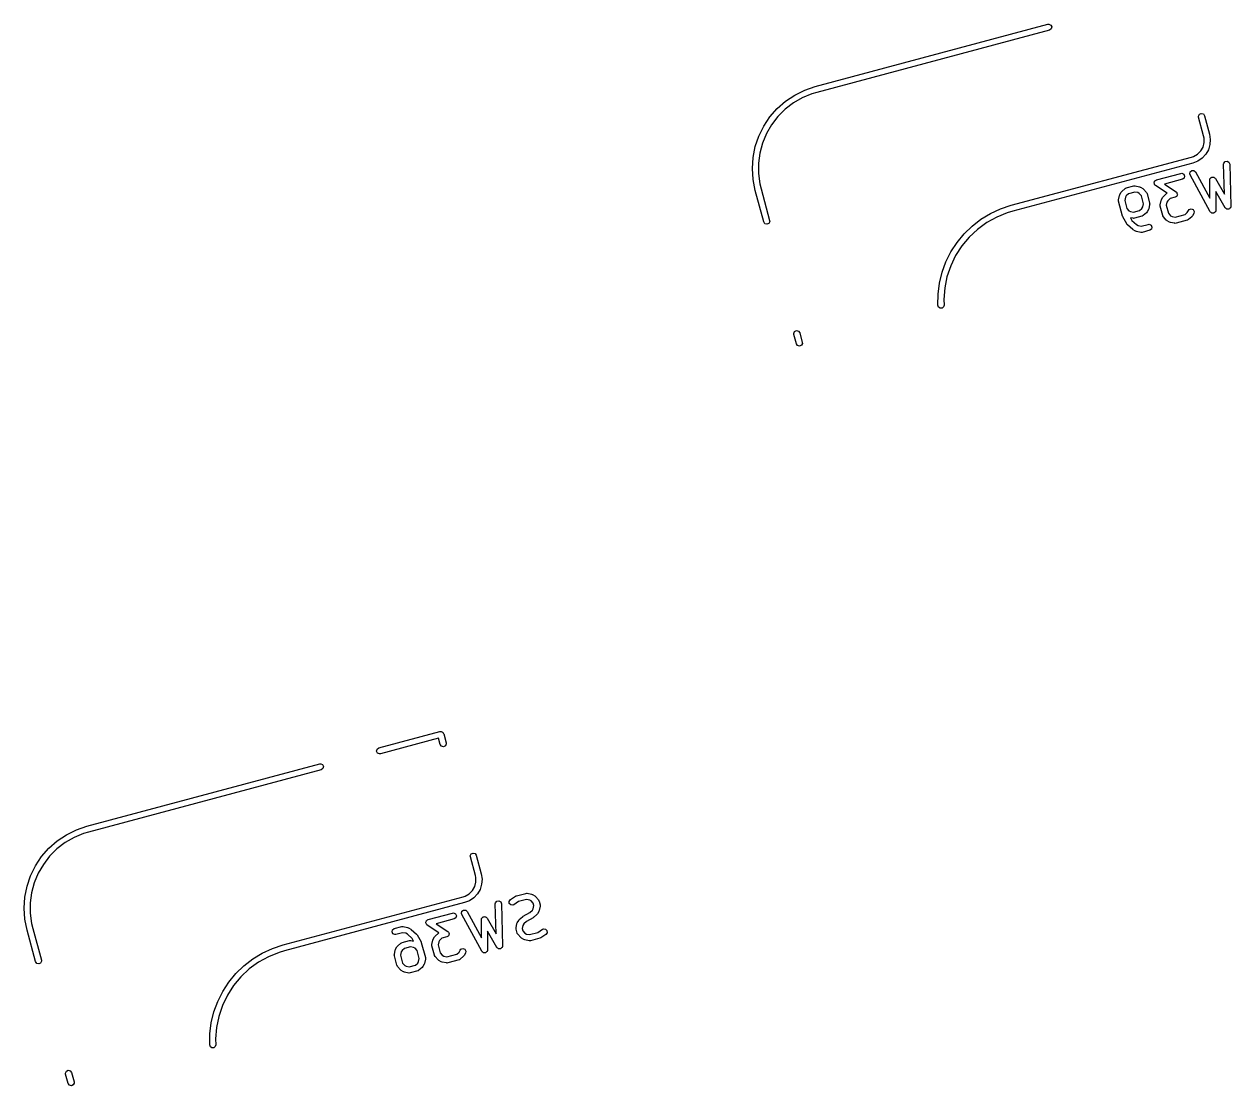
# Model space of a CAD drawing. Extents: x 60 to 335, y -155 to -27.
# Drawn here: x 213.9 to 243.45, y -153.16 to -127.17 of the extents above; entities that cross this region are included whole.
import ezdxf

# ---------------------------------------------------------------- set-up
doc = ezdxf.new("R2010")
doc.units = 0
doc.layers.add('BLACK', color=7, linetype='CONTINUOUS')

msp = doc.modelspace()

# ---------------------------------------------------------------- linework, layer by layer
at = {"layer": 'BLACK', "linetype": 'CONTINUOUS'}
for p, q in [((233.267, -128.696), (238.966, -127.169)), ((239.005, -127.314), (233.306, -128.841)), ((238.966, -127.169), (238.992, -127.167)), ((238.992, -127.167), (239.039, -127.188)), ((239.047, -127.284), (239.005, -127.314)), ((239.039, -127.188), (239.06, -127.235)), ((239.06, -127.235), (239.047, -127.284)), ((232.767, -128.903), (233.01, -128.783)), ((233.01, -128.783), (233.267, -128.696)), ((233.267, -128.696), (233.267, -128.696)), ((233.267, -128.696), (233.267, -128.696)), ((232.337, -129.233), (232.541, -129.054)), ((232.733, -129.096), (232.532, -129.25)), ((232.541, -129.054), (232.767, -128.903)), ((232.951, -128.97), (232.733, -129.096)), ((233.184, -128.874), (232.951, -128.97)), ((233.306, -128.841), (233.184, -128.874)), ((233.306, -128.841), (233.306, -128.841)), ((233.306, -128.841), (233.306, -128.841)), ((233.306, -128.841), (233.306, -128.841)), ((232.158, -129.437), (232.337, -129.233)), ((232.532, -129.25), (232.354, -129.428)), ((242.654, -129.421), (242.676, -129.374)), ((242.657, -129.446), (242.654, -129.421)), ((242.676, -129.374), (242.722, -129.352)), ((242.722, -129.352), (242.772, -129.366)), ((242.772, -129.366), (242.801, -129.408)), ((242.801, -129.408), (242.923, -129.862)), ((231.887, -129.906), (232.007, -129.663)), ((232.007, -129.663), (232.158, -129.437)), ((232.2, -129.629), (232.074, -129.847)), ((232.354, -129.428), (232.2, -129.629)), ((242.778, -129.9), (242.657, -129.446)), ((231.8, -130.163), (231.887, -129.906)), ((232.074, -129.847), (231.978, -130.08)), ((242.793, -129.955), (242.778, -129.9)), ((242.778, -129.9), (242.778, -129.9)), ((242.778, -129.9), (242.778, -129.9)), ((242.793, -130.066), (242.793, -129.955)), ((242.923, -129.862), (242.923, -129.862)), ((242.923, -129.862), (242.942, -129.989)), ((242.942, -129.989), (242.933, -130.117)), ((231.747, -130.429), (231.8, -130.163)), ((231.978, -130.08), (231.912, -130.324)), ((242.629, -130.351), (242.708, -130.271)), ((242.708, -130.271), (242.764, -130.175)), ((242.764, -130.175), (242.793, -130.066)), ((242.895, -130.24), (242.83, -130.352)), ((242.933, -130.117), (242.895, -130.24)), ((231.729, -130.7), (231.747, -130.429)), ((231.912, -130.324), (231.879, -130.574)), ((231.879, -130.574), (231.879, -130.826)), ((238.068, -131.602), (242.478, -130.421)), ((242.516, -130.566), (238.107, -131.747)), ((242.478, -130.421), (242.532, -130.407)), ((242.478, -130.421), (242.478, -130.421)), ((242.478, -130.421), (242.478, -130.421)), ((242.478, -130.421), (242.478, -130.421)), ((242.517, -130.566), (242.516, -130.566)), ((242.516, -130.566), (242.516, -130.566)), ((242.516, -130.566), (242.516, -130.566)), ((242.516, -130.566), (242.516, -130.566)), ((242.636, -130.519), (242.517, -130.566)), ((242.532, -130.407), (242.629, -130.351)), ((242.743, -130.446), (242.636, -130.519)), ((242.83, -130.352), (242.743, -130.446)), ((243.267, -130.598), (243.271, -130.572)), ((243.288, -131.328), (243.267, -130.598)), ((243.271, -130.572), (243.303, -130.532)), ((243.303, -130.532), (243.353, -130.522)), ((243.353, -130.522), (243.398, -130.546)), ((243.398, -130.546), (243.417, -130.594)), ((243.417, -130.594), (243.446, -131.621)), ((231.747, -130.971), (231.729, -130.7)), ((231.879, -130.826), (231.912, -131.077)), ((241.621, -130.979), (242.219, -130.819)), ((242.219, -130.819), (242.245, -130.817)), ((242.245, -130.817), (242.291, -130.839)), ((242.291, -130.839), (242.313, -130.885)), ((242.313, -130.885), (242.3, -130.935)), ((242.44, -130.829), (242.45, -130.778)), ((242.448, -130.853), (242.44, -130.829)), ((242.937, -131.758), (242.448, -130.853)), ((242.45, -130.778), (242.491, -130.746)), ((242.491, -130.746), (242.542, -130.748)), ((242.542, -130.748), (242.58, -130.782)), ((242.58, -130.782), (242.928, -131.425)), ((231.8, -131.237), (231.747, -130.971)), ((231.912, -131.077), (231.945, -131.199)), ((240.775, -131.264), (240.855, -131.193)), ((240.855, -131.193), (240.877, -131.179)), ((240.877, -131.179), (240.881, -131.179)), ((240.881, -131.179), (240.885, -131.177)), ((240.885, -131.177), (241.069, -131.127)), ((241.069, -131.127), (241.095, -131.125)), ((241.095, -131.125), (241.099, -131.127)), ((241.099, -131.127), (241.103, -131.126)), ((241.103, -131.126), (241.208, -131.148)), ((241.208, -131.148), (241.229, -131.156)), ((241.229, -131.156), (241.23, -131.156)), ((241.23, -131.156), (241.289, -131.19)), ((241.289, -131.19), (241.306, -131.204)), ((241.566, -131.047), (241.574, -131.028)), ((241.567, -131.053), (241.566, -131.047)), ((241.566, -131.058), (241.567, -131.053)), ((241.574, -131.077), (241.566, -131.058)), ((241.574, -131.028), (241.579, -131.009)), ((241.58, -131.096), (241.574, -131.077)), ((241.579, -131.009), (241.584, -131.005)), ((241.586, -131.102), (241.58, -131.096)), ((241.584, -131.005), (241.586, -131)), ((241.586, -131), (241.604, -130.991)), ((241.587, -131.105), (241.586, -131.102)), ((241.591, -131.106), (241.587, -131.105)), ((241.599, -131.114), (241.591, -131.106)), ((241.886, -131.307), (241.599, -131.114)), ((241.604, -130.991), (241.621, -130.979)), ((242.258, -130.964), (241.819, -131.081)), ((241.819, -131.081), (242.103, -131.271)), ((242.3, -130.935), (242.258, -130.964)), ((242.927, -130.983), (242.932, -130.957)), ((242.928, -131.425), (242.927, -130.983)), ((242.932, -130.957), (242.936, -130.952)), ((242.936, -130.952), (242.937, -130.945)), ((242.937, -130.945), (242.952, -130.933)), ((242.952, -130.933), (242.965, -130.918)), ((242.965, -130.918), (242.971, -130.917)), ((242.971, -130.917), (242.977, -130.912)), ((242.977, -130.912), (242.996, -130.912)), ((242.996, -130.912), (243.015, -130.909)), ((243.015, -130.909), (243.021, -130.912)), ((243.021, -130.912), (243.028, -130.912)), ((243.028, -130.912), (243.043, -130.925)), ((243.043, -130.925), (243.06, -130.934)), ((243.06, -130.934), (243.062, -130.941)), ((243.062, -130.941), (243.067, -130.945)), ((243.067, -130.945), (243.288, -131.328)), ((232.007, -132.01), (231.8, -131.237)), ((231.945, -131.199), (231.945, -131.199)), ((231.945, -131.199), (231.945, -131.199)), ((231.945, -131.199), (231.945, -131.199)), ((231.945, -131.199), (232.152, -131.971)), ((240.695, -131.476), (240.697, -131.472)), ((240.697, -131.502), (240.695, -131.476)), ((240.696, -131.467), (240.718, -131.363)), ((240.697, -131.472), (240.696, -131.467)), ((240.718, -131.363), (240.726, -131.342)), ((240.726, -131.34), (240.76, -131.282)), ((240.726, -131.342), (240.726, -131.34)), ((240.76, -131.282), (240.774, -131.265)), ((240.774, -131.265), (240.775, -131.264)), ((240.862, -131.405), (240.847, -131.48)), ((240.847, -131.48), (240.899, -131.676)), ((240.884, -131.368), (240.862, -131.405)), ((240.941, -131.317), (240.884, -131.368)), ((241.091, -131.277), (240.941, -131.317)), ((241.166, -131.292), (241.091, -131.277)), ((241.203, -131.314), (241.166, -131.292)), ((241.254, -131.371), (241.203, -131.314)), ((241.306, -131.567), (241.254, -131.371)), ((241.306, -131.204), (241.307, -131.205)), ((241.307, -131.205), (241.378, -131.285)), ((241.378, -131.285), (241.391, -131.307)), ((241.391, -131.307), (241.392, -131.311)), ((241.392, -131.311), (241.394, -131.315)), ((241.394, -131.315), (241.456, -131.545)), ((241.715, -131.589), (241.736, -131.484)), ((241.736, -131.484), (241.744, -131.464)), ((241.744, -131.464), (241.745, -131.462)), ((241.745, -131.462), (241.778, -131.404)), ((241.778, -131.404), (241.793, -131.386)), ((241.793, -131.386), (241.794, -131.385)), ((241.794, -131.385), (241.873, -131.314)), ((241.873, -131.314), (241.886, -131.307)), ((241.902, -131.489), (241.881, -131.526)), ((241.96, -131.438), (241.902, -131.489)), ((242.08, -131.406), (241.96, -131.438)), ((242.097, -131.394), (242.08, -131.406)), ((242.115, -131.385), (242.097, -131.394)), ((242.103, -131.271), (242.111, -131.279)), ((242.111, -131.279), (242.114, -131.28)), ((242.114, -131.28), (242.115, -131.283)), ((242.115, -131.283), (242.122, -131.289)), ((242.118, -131.38), (242.115, -131.385)), ((242.122, -131.377), (242.118, -131.38)), ((242.122, -131.289), (242.127, -131.309)), ((242.128, -131.357), (242.122, -131.377)), ((242.127, -131.309), (242.136, -131.327)), ((242.136, -131.338), (242.128, -131.357)), ((242.136, -131.327), (242.134, -131.333)), ((242.134, -131.333), (242.136, -131.338)), ((243.306, -131.661), (243.078, -131.264)), ((243.078, -131.264), (243.078, -131.722)), ((237.561, -131.802), (237.809, -131.688)), ((237.972, -131.784), (237.712, -131.889)), ((237.809, -131.688), (238.068, -131.602)), ((238.107, -131.747), (237.972, -131.784)), ((238.068, -131.602), (238.068, -131.602)), ((238.068, -131.602), (238.068, -131.602)), ((238.107, -131.747), (238.107, -131.747)), ((238.107, -131.747), (238.107, -131.747)), ((238.107, -131.747), (238.107, -131.747)), ((238.107, -131.747), (238.107, -131.747)), ((240.796, -131.87), (240.697, -131.502)), ((240.899, -131.676), (240.95, -131.733)), ((240.95, -131.733), (240.987, -131.755)), ((240.987, -131.755), (241.062, -131.77)), ((241.062, -131.77), (241.212, -131.73)), ((241.212, -131.73), (241.269, -131.679)), ((241.269, -131.679), (241.291, -131.642)), ((241.291, -131.642), (241.306, -131.567)), ((241.378, -131.783), (241.298, -131.854)), ((241.379, -131.782), (241.378, -131.783)), ((241.393, -131.764), (241.379, -131.782)), ((241.427, -131.706), (241.393, -131.764)), ((241.435, -131.684), (241.427, -131.705)), ((241.427, -131.705), (241.427, -131.706)), ((241.457, -131.579), (241.435, -131.684)), ((241.456, -131.545), (241.458, -131.571)), ((241.458, -131.571), (241.456, -131.575)), ((241.456, -131.575), (241.457, -131.579)), ((241.714, -131.597), (241.715, -131.593)), ((241.716, -131.623), (241.714, -131.597)), ((241.715, -131.593), (241.715, -131.589)), ((241.777, -131.853), (241.716, -131.623)), ((241.881, -131.526), (241.865, -131.601)), ((241.865, -131.601), (241.918, -131.797)), ((242.323, -131.827), (242.38, -131.776)), ((242.38, -131.776), (242.408, -131.728)), ((242.408, -131.728), (242.424, -131.708)), ((242.424, -131.708), (242.473, -131.69)), ((242.473, -131.69), (242.521, -131.708)), ((242.521, -131.708), (242.546, -131.752)), ((242.546, -131.752), (242.537, -131.803)), ((242.943, -131.763), (242.937, -131.758)), ((242.946, -131.77), (242.943, -131.763)), ((242.962, -131.779), (242.946, -131.77)), ((242.976, -131.792), (242.962, -131.779)), ((243.033, -131.788), (243.027, -131.793)), ((243.041, -131.787), (243.033, -131.788)), ((243.053, -131.773), (243.041, -131.787)), ((243.067, -131.761), (243.053, -131.773)), ((243.069, -131.754), (243.067, -131.761)), ((243.074, -131.747), (243.069, -131.754)), ((243.078, -131.722), (243.074, -131.747)), ((243.312, -131.666), (243.306, -131.661)), ((243.315, -131.673), (243.312, -131.666)), ((243.331, -131.682), (243.315, -131.673)), ((243.345, -131.694), (243.331, -131.682)), ((243.353, -131.694), (243.345, -131.694)), ((243.36, -131.698), (243.353, -131.694)), ((243.378, -131.694), (243.36, -131.698)), ((243.397, -131.694), (243.378, -131.694)), ((243.403, -131.689), (243.397, -131.694)), ((243.41, -131.687), (243.403, -131.689)), ((243.422, -131.673), (243.41, -131.687)), ((243.436, -131.661), (243.422, -131.673)), ((243.437, -131.653), (243.436, -131.661)), ((243.442, -131.647), (243.437, -131.653)), ((243.446, -131.621), (243.442, -131.647)), ((232.037, -132.052), (232.007, -132.01)), ((232.086, -132.065), (232.037, -132.052)), ((232.133, -132.044), (232.086, -132.065)), ((232.154, -131.997), (232.133, -132.044)), ((232.152, -131.971), (232.154, -131.997)), ((237.11, -132.11), (237.327, -131.943)), ((237.468, -132.025), (237.241, -132.19)), ((237.327, -131.943), (237.561, -131.802)), ((237.712, -131.889), (237.468, -132.025)), ((240.798, -131.872), (240.796, -131.87)), ((240.803, -131.887), (240.798, -131.872)), ((240.898, -132.058), (240.803, -131.887)), ((240.898, -132.059), (240.898, -132.058)), ((240.914, -132.078), (240.898, -132.059)), ((241.043, -132.192), (240.914, -132.078)), ((241.05, -131.92), (240.986, -131.907)), ((240.986, -131.907), (241.023, -131.974)), ((241.023, -131.974), (241.137, -132.074)), ((241.054, -131.92), (241.05, -131.92)), ((241.058, -131.922), (241.054, -131.92)), ((241.084, -131.919), (241.058, -131.922)), ((241.268, -131.87), (241.084, -131.919)), ((241.137, -132.074), (241.178, -132.098)), ((241.253, -132.113), (241.42, -132.069)), ((241.272, -131.868), (241.268, -131.87)), ((241.276, -131.867), (241.272, -131.868)), ((241.298, -131.854), (241.276, -131.867)), ((241.42, -132.069), (241.446, -132.066)), ((241.446, -132.066), (241.492, -132.088)), ((241.78, -131.857), (241.777, -131.853)), ((241.78, -131.861), (241.78, -131.857)), ((241.794, -131.883), (241.78, -131.861)), ((241.864, -131.963), (241.794, -131.883)), ((241.866, -131.964), (241.864, -131.963)), ((241.883, -131.978), (241.866, -131.964)), ((241.941, -132.012), (241.883, -131.978)), ((241.918, -131.797), (241.969, -131.855)), ((241.943, -132.012), (241.941, -132.012)), ((241.964, -132.021), (241.943, -132.012)), ((242.068, -132.042), (241.964, -132.021)), ((241.969, -131.855), (242.006, -131.876)), ((242.006, -131.876), (242.081, -131.891)), ((242.073, -132.041), (242.068, -132.042)), ((242.077, -132.043), (242.073, -132.041)), ((242.103, -132.041), (242.077, -132.043)), ((242.081, -131.891), (242.323, -131.827)), ((242.379, -131.967), (242.103, -132.041)), ((242.382, -131.964), (242.379, -131.967)), ((242.387, -131.964), (242.382, -131.964)), ((242.409, -131.951), (242.387, -131.964)), ((242.489, -131.88), (242.409, -131.951)), ((242.504, -131.861), (242.489, -131.878)), ((242.489, -131.878), (242.489, -131.88)), ((242.537, -131.803), (242.504, -131.861)), ((242.983, -131.792), (242.976, -131.792)), ((242.99, -131.796), (242.983, -131.792)), ((243.008, -131.793), (242.99, -131.796)), ((243.027, -131.793), (243.008, -131.793)), ((236.74, -132.51), (236.914, -132.299)), ((236.914, -132.299), (237.11, -132.11)), ((237.241, -132.19), (237.037, -132.381)), ((241.046, -132.193), (241.043, -132.192)), ((241.055, -132.2), (241.046, -132.193)), ((241.113, -132.234), (241.055, -132.2)), ((241.115, -132.234), (241.113, -132.234)), ((241.136, -132.242), (241.115, -132.234)), ((241.24, -132.264), (241.136, -132.242)), ((241.178, -132.098), (241.253, -132.113)), ((241.245, -132.263), (241.24, -132.264)), ((241.249, -132.265), (241.245, -132.263)), ((241.275, -132.263), (241.249, -132.265)), ((241.459, -132.213), (241.275, -132.263)), ((241.501, -132.184), (241.459, -132.213)), ((241.492, -132.088), (241.514, -132.134)), ((241.514, -132.134), (241.501, -132.184)), ((236.592, -132.739), (236.74, -132.51)), ((236.858, -132.596), (236.706, -132.832)), ((237.037, -132.381), (236.858, -132.596)), ((236.469, -132.983), (236.592, -132.739)), ((236.706, -132.832), (236.585, -133.084)), ((236.311, -133.505), (236.375, -133.24)), ((236.375, -133.24), (236.469, -132.983)), ((236.585, -133.084), (236.495, -133.349)), ((236.277, -133.776), (236.311, -133.505)), ((236.495, -133.349), (236.439, -133.624)), ((236.273, -134.049), (236.277, -133.776)), ((236.439, -133.624), (236.417, -133.903)), ((236.289, -134.093), (236.273, -134.049)), ((236.328, -134.118), (236.289, -134.093)), ((236.374, -134.116), (236.328, -134.118)), ((236.41, -134.087), (236.374, -134.116)), ((236.423, -134.043), (236.41, -134.087)), ((236.417, -133.903), (236.423, -134.043)), ((232.743, -134.737), (232.764, -134.691)), ((232.745, -134.763), (232.743, -134.737)), ((232.764, -134.691), (232.811, -134.669)), ((232.811, -134.669), (232.86, -134.682)), ((232.86, -134.682), (232.89, -134.724)), ((232.89, -134.724), (232.952, -134.956)), ((232.807, -134.995), (232.745, -134.763)), ((232.836, -135.037), (232.807, -134.995)), ((232.886, -135.05), (232.836, -135.037)), ((232.932, -135.028), (232.886, -135.05)), ((232.954, -134.982), (232.932, -135.028)), ((232.952, -134.956), (232.954, -134.982)), ((222.583, -144.885), (224.08, -144.484)), ((224.08, -144.484), (224.09, -144.483)), ((224.09, -144.483), (224.093, -144.482)), ((224.093, -144.482), (224.096, -144.483)), ((224.096, -144.483), (224.106, -144.482)), ((224.106, -144.482), (224.124, -144.49)), ((224.124, -144.49), (224.142, -144.495)), ((224.046, -144.648), (222.622, -145.03)), ((224.087, -144.798), (224.046, -144.648)), ((224.142, -144.495), (224.146, -144.501)), ((224.146, -144.501), (224.152, -144.503)), ((224.152, -144.503), (224.161, -144.521)), ((224.161, -144.521), (224.172, -144.537)), ((224.172, -144.537), (224.231, -144.759)), ((224.234, -144.785), (224.212, -144.832)), ((224.231, -144.759), (224.234, -144.785)), ((222.528, -144.964), (222.541, -144.915)), ((222.549, -145.011), (222.528, -144.964)), ((222.541, -144.915), (222.583, -144.885)), ((222.596, -145.032), (222.549, -145.011)), ((222.622, -145.03), (222.596, -145.032)), ((224.116, -144.84), (224.087, -144.798)), ((224.165, -144.853), (224.116, -144.84)), ((224.212, -144.832), (224.165, -144.853)), ((215.435, -146.8), (221.134, -145.273)), ((221.134, -145.273), (221.16, -145.271)), ((221.16, -145.271), (221.206, -145.293)), ((221.206, -145.293), (221.228, -145.339)), ((221.228, -145.339), (221.215, -145.389)), ((221.173, -145.418), (215.474, -146.945)), ((221.215, -145.389), (221.173, -145.418)), ((215.178, -146.888), (215.435, -146.801)), ((215.435, -146.801), (215.435, -146.8)), ((215.435, -146.8), (215.435, -146.8)), ((215.435, -146.801), (215.435, -146.801)), ((214.709, -147.159), (214.935, -147.008)), ((215.119, -147.075), (214.9, -147.201)), ((214.935, -147.008), (215.178, -146.888)), ((215.352, -146.978), (215.119, -147.075)), ((215.474, -146.945), (215.352, -146.978)), ((215.474, -146.945), (215.474, -146.945)), ((215.474, -146.945), (215.474, -146.945)), ((214.326, -147.542), (214.505, -147.338)), ((214.505, -147.338), (214.709, -147.159)), ((214.7, -147.354), (214.522, -147.533)), ((214.9, -147.201), (214.7, -147.354)), ((214.175, -147.767), (214.326, -147.542)), ((214.368, -147.733), (214.242, -147.952)), ((214.522, -147.533), (214.368, -147.733)), ((224.822, -147.525), (224.844, -147.479)), ((224.824, -147.551), (224.822, -147.525)), ((224.946, -148.005), (224.824, -147.551)), ((224.844, -147.479), (224.89, -147.457)), ((224.89, -147.457), (224.94, -147.47)), ((224.94, -147.47), (224.969, -147.512)), ((224.969, -147.512), (225.091, -147.966)), ((213.968, -148.268), (214.055, -148.011)), ((214.055, -148.011), (214.175, -147.767)), ((214.242, -147.952), (214.145, -148.185)), ((224.96, -148.059), (224.946, -148.005)), ((224.946, -148.005), (224.946, -148.005)), ((224.946, -148.005), (224.946, -148.005)), ((225.091, -147.966), (225.091, -147.966)), ((225.091, -147.966), (225.091, -147.966)), ((225.091, -147.966), (225.091, -147.966)), ((225.091, -147.966), (225.091, -147.966)), ((225.091, -147.966), (225.11, -148.093)), ((213.915, -148.534), (213.968, -148.268)), ((214.145, -148.185), (214.08, -148.428)), ((224.875, -148.376), (224.931, -148.279)), ((224.931, -148.279), (224.96, -148.171)), ((224.96, -148.171), (224.96, -148.059)), ((225.1, -148.222), (225.062, -148.345)), ((225.11, -148.093), (225.1, -148.222)), ((213.897, -148.805), (213.915, -148.534)), ((214.08, -148.428), (214.047, -148.679)), ((220.236, -149.707), (224.645, -148.525)), ((224.645, -148.525), (224.699, -148.511)), ((224.645, -148.525), (224.645, -148.525)), ((224.804, -148.623), (224.684, -148.67)), ((224.699, -148.511), (224.796, -148.455)), ((224.796, -148.455), (224.875, -148.376)), ((224.91, -148.551), (224.804, -148.623)), ((224.998, -148.456), (224.91, -148.551)), ((225.062, -148.345), (224.998, -148.456)), ((225.471, -148.636), (225.521, -148.626)), ((225.521, -148.626), (225.566, -148.65)), ((225.772, -148.639), (225.803, -148.597)), ((225.803, -148.597), (225.929, -148.514)), ((225.929, -148.514), (225.949, -148.505)), ((225.949, -148.505), (225.95, -148.505)), ((225.95, -148.505), (226.18, -148.443)), ((226.202, -148.592), (226.001, -148.646)), ((226.18, -148.443), (226.206, -148.441)), ((226.277, -148.608), (226.202, -148.592)), ((226.206, -148.441), (226.21, -148.443)), ((226.21, -148.443), (226.215, -148.442)), ((226.215, -148.442), (226.319, -148.463)), ((226.314, -148.629), (226.277, -148.608)), ((226.365, -148.687), (226.314, -148.629)), ((226.319, -148.463), (226.34, -148.471)), ((226.34, -148.471), (226.342, -148.472)), ((226.342, -148.472), (226.4, -148.505)), ((226.4, -148.505), (226.417, -148.52)), ((226.417, -148.52), (226.419, -148.521)), ((226.419, -148.521), (226.489, -148.6)), ((226.489, -148.6), (226.503, -148.623)), ((226.503, -148.623), (226.503, -148.627)), ((226.503, -148.627), (226.506, -148.631)), ((226.506, -148.631), (226.53, -148.723)), ((213.915, -149.076), (213.897, -148.805)), ((214.047, -148.679), (214.047, -148.931)), ((224.684, -148.67), (220.275, -149.852)), ((223.789, -149.084), (224.387, -148.924)), ((224.387, -148.924), (224.413, -148.921)), ((224.413, -148.921), (224.459, -148.943)), ((224.608, -148.933), (224.618, -148.883)), ((224.618, -148.883), (224.658, -148.851)), ((224.658, -148.851), (224.71, -148.852)), ((224.684, -148.67), (224.684, -148.67)), ((224.684, -148.67), (224.684, -148.67)), ((224.71, -148.852), (224.748, -148.886)), ((224.748, -148.886), (225.095, -149.529)), ((225.435, -148.702), (225.439, -148.677)), ((225.455, -149.433), (225.435, -148.702)), ((225.439, -148.677), (225.471, -148.636)), ((225.566, -148.65), (225.585, -148.698)), ((225.585, -148.698), (225.614, -149.726)), ((225.775, -148.69), (225.772, -148.639)), ((225.811, -148.727), (225.775, -148.69)), ((225.862, -148.733), (225.811, -148.727)), ((225.886, -148.723), (225.862, -148.733)), ((226.001, -148.646), (225.886, -148.723)), ((226.115, -149.005), (226.279, -148.914)), ((226.279, -148.914), (226.344, -148.857)), ((226.344, -148.857), (226.365, -148.819)), ((226.381, -148.744), (226.365, -148.687)), ((226.365, -148.819), (226.381, -148.744)), ((226.501, -148.884), (226.468, -148.942)), ((226.502, -148.882), (226.501, -148.884)), ((226.51, -148.861), (226.502, -148.882)), ((226.531, -148.757), (226.51, -148.861)), ((226.53, -148.723), (226.532, -148.749)), ((226.532, -148.749), (226.531, -148.753)), ((226.531, -148.753), (226.531, -148.757)), ((213.968, -149.342), (213.915, -149.076)), ((214.047, -148.931), (214.08, -149.181)), ((214.08, -149.181), (214.113, -149.303)), ((223.733, -149.151), (223.741, -149.133)), ((223.735, -149.157), (223.733, -149.151)), ((223.733, -149.163), (223.735, -149.157)), ((223.742, -149.181), (223.733, -149.163)), ((223.741, -149.133), (223.747, -149.113)), ((223.748, -149.201), (223.742, -149.181)), ((223.747, -149.113), (223.751, -149.11)), ((223.754, -149.206), (223.748, -149.201)), ((223.751, -149.11), (223.754, -149.104)), ((223.754, -149.104), (223.772, -149.095)), ((223.755, -149.209), (223.754, -149.206)), ((223.758, -149.211), (223.755, -149.209)), ((223.766, -149.219), (223.758, -149.211)), ((224.054, -149.411), (223.766, -149.219)), ((223.772, -149.095), (223.789, -149.084)), ((224.425, -149.068), (223.987, -149.186)), ((223.987, -149.186), (224.27, -149.376)), ((224.467, -149.039), (224.425, -149.068)), ((224.459, -148.943), (224.481, -148.99)), ((224.481, -148.99), (224.467, -149.039)), ((224.616, -148.958), (224.608, -148.933)), ((225.105, -149.862), (224.616, -148.958)), ((225.095, -149.087), (225.099, -149.062)), ((225.095, -149.529), (225.095, -149.087)), ((225.099, -149.062), (225.104, -149.056)), ((225.104, -149.056), (225.105, -149.05)), ((225.105, -149.05), (225.12, -149.037)), ((225.12, -149.037), (225.132, -149.022)), ((225.132, -149.022), (225.139, -149.021)), ((225.139, -149.021), (225.144, -149.017)), ((225.144, -149.017), (225.164, -149.017)), ((225.164, -149.017), (225.183, -149.013)), ((225.183, -149.013), (225.189, -149.017)), ((225.189, -149.017), (225.196, -149.017)), ((225.196, -149.017), (225.21, -149.029)), ((225.21, -149.029), (225.227, -149.039)), ((225.227, -149.039), (225.23, -149.045)), ((225.23, -149.045), (225.235, -149.05)), ((225.235, -149.05), (225.455, -149.433)), ((225.943, -149.289), (225.965, -149.185)), ((225.965, -149.185), (225.973, -149.164)), ((225.973, -149.162), (226.007, -149.104)), ((225.973, -149.164), (225.973, -149.162)), ((226.007, -149.104), (226.021, -149.087)), ((226.021, -149.087), (226.022, -149.085)), ((226.022, -149.085), (226.102, -149.015)), ((226.102, -149.015), (226.113, -149.008)), ((226.131, -149.189), (226.109, -149.227)), ((226.113, -149.008), (226.115, -149.005)), ((226.195, -149.132), (226.131, -149.189)), ((226.359, -149.041), (226.195, -149.132)), ((226.362, -149.038), (226.359, -149.041)), ((226.373, -149.031), (226.362, -149.038)), ((226.453, -148.961), (226.373, -149.031)), ((226.468, -148.942), (226.453, -148.959)), ((226.453, -148.959), (226.453, -148.961)), ((214.175, -150.115), (213.968, -149.342)), ((213.968, -149.342), (213.968, -149.342)), ((214.113, -149.303), (214.113, -149.303)), ((214.113, -149.303), (214.113, -149.303)), ((214.113, -149.303), (214.113, -149.303)), ((214.113, -149.303), (214.32, -150.076)), ((222.905, -149.385), (222.919, -149.335)), ((222.927, -149.431), (222.905, -149.385)), ((222.919, -149.335), (222.961, -149.306)), ((222.974, -149.453), (222.927, -149.431)), ((222.961, -149.306), (223.145, -149.256)), ((223, -149.451), (222.974, -149.453)), ((223.166, -149.406), (223, -149.451)), ((223.145, -149.256), (223.171, -149.254)), ((223.241, -149.421), (223.166, -149.406)), ((223.171, -149.254), (223.175, -149.256)), ((223.175, -149.256), (223.179, -149.255)), ((223.179, -149.255), (223.283, -149.277)), ((223.283, -149.445), (223.241, -149.421)), ((223.283, -149.277), (223.304, -149.285)), ((223.396, -149.545), (223.283, -149.445)), ((223.304, -149.285), (223.306, -149.285)), ((223.306, -149.285), (223.364, -149.319)), ((223.364, -149.319), (223.373, -149.326)), ((223.373, -149.326), (223.376, -149.327)), ((223.376, -149.327), (223.505, -149.441)), ((223.505, -149.441), (223.521, -149.46)), ((223.521, -149.46), (223.521, -149.461)), ((223.521, -149.461), (223.617, -149.632)), ((223.912, -149.566), (223.946, -149.508)), ((223.946, -149.508), (223.96, -149.491)), ((223.96, -149.491), (223.961, -149.489)), ((223.961, -149.489), (224.041, -149.419)), ((224.041, -149.419), (224.054, -149.411)), ((224.248, -149.51), (224.127, -149.543)), ((224.265, -149.499), (224.248, -149.51)), ((224.283, -149.49), (224.265, -149.499)), ((224.27, -149.376), (224.278, -149.383)), ((224.278, -149.383), (224.282, -149.385)), ((224.282, -149.385), (224.283, -149.388)), ((224.283, -149.388), (224.289, -149.394)), ((224.285, -149.484), (224.283, -149.49)), ((224.29, -149.481), (224.285, -149.484)), ((224.289, -149.394), (224.295, -149.413)), ((224.295, -149.461), (224.29, -149.481)), ((224.295, -149.413), (224.303, -149.431)), ((224.303, -149.443), (224.295, -149.461)), ((224.303, -149.431), (224.302, -149.437)), ((224.302, -149.437), (224.303, -149.443)), ((225.474, -149.765), (225.245, -149.368)), ((225.245, -149.368), (225.246, -149.826)), ((225.942, -149.297), (225.944, -149.293)), ((225.944, -149.323), (225.942, -149.297)), ((225.944, -149.293), (225.943, -149.289)), ((225.969, -149.415), (225.944, -149.323)), ((225.972, -149.419), (225.969, -149.415)), ((225.972, -149.423), (225.972, -149.419)), ((225.985, -149.446), (225.972, -149.423)), ((226.056, -149.525), (225.985, -149.446)), ((226.109, -149.227), (226.094, -149.302)), ((226.094, -149.302), (226.109, -149.359)), ((226.109, -149.359), (226.16, -149.417)), ((226.16, -149.417), (226.197, -149.438)), ((226.197, -149.438), (226.272, -149.454)), ((226.272, -149.454), (226.473, -149.4)), ((226.473, -149.4), (226.589, -149.323)), ((226.672, -149.449), (226.546, -149.532)), ((226.589, -149.323), (226.613, -149.313)), ((226.613, -149.313), (226.664, -149.319)), ((226.664, -149.319), (226.699, -149.356)), ((226.702, -149.407), (226.672, -149.449)), ((226.699, -149.356), (226.702, -149.407)), ((219.728, -149.906), (219.977, -149.792)), ((219.977, -149.792), (220.236, -149.707)), ((220.236, -149.707), (220.236, -149.707)), ((220.236, -149.707), (220.236, -149.707)), ((220.236, -149.707), (220.236, -149.707)), ((222.992, -149.813), (223.026, -149.755)), ((222.992, -149.815), (222.992, -149.813)), ((223.026, -149.755), (223.04, -149.737)), ((223.04, -149.737), (223.041, -149.736)), ((223.041, -149.736), (223.121, -149.665)), ((223.121, -149.665), (223.143, -149.652)), ((223.143, -149.652), (223.148, -149.652)), ((223.148, -149.652), (223.151, -149.649)), ((223.207, -149.789), (223.15, -149.84)), ((223.151, -149.649), (223.335, -149.6)), ((223.357, -149.749), (223.207, -149.789)), ((223.335, -149.6), (223.361, -149.597)), ((223.432, -149.765), (223.357, -149.749)), ((223.361, -149.597), (223.365, -149.599)), ((223.365, -149.599), (223.37, -149.599)), ((223.37, -149.599), (223.433, -149.612)), ((223.433, -149.612), (223.396, -149.545)), ((223.469, -149.786), (223.432, -149.765)), ((223.52, -149.843), (223.469, -149.786)), ((223.617, -149.632), (223.621, -149.647)), ((223.621, -149.647), (223.623, -149.649)), ((223.623, -149.649), (223.722, -150.017)), ((223.881, -149.702), (223.883, -149.698)), ((223.883, -149.728), (223.881, -149.702)), ((223.882, -149.693), (223.904, -149.589)), ((223.883, -149.698), (223.882, -149.693)), ((223.945, -149.958), (223.883, -149.728)), ((223.904, -149.589), (223.912, -149.568)), ((223.912, -149.568), (223.912, -149.566)), ((224.048, -149.631), (224.033, -149.706)), ((224.033, -149.706), (224.085, -149.902)), ((224.07, -149.594), (224.048, -149.631)), ((224.127, -149.543), (224.07, -149.594)), ((224.575, -149.832), (224.592, -149.813)), ((224.592, -149.813), (224.64, -149.795)), ((224.64, -149.795), (224.688, -149.813)), ((224.688, -149.813), (224.714, -149.857)), ((225.48, -149.77), (225.474, -149.765)), ((225.483, -149.778), (225.48, -149.77)), ((225.499, -149.786), (225.483, -149.778)), ((225.513, -149.798), (225.499, -149.786)), ((225.521, -149.798), (225.513, -149.798)), ((225.528, -149.802), (225.521, -149.798)), ((225.546, -149.798), (225.528, -149.802)), ((225.564, -149.798), (225.546, -149.798)), ((225.57, -149.793), (225.564, -149.798)), ((225.578, -149.792), (225.57, -149.793)), ((225.59, -149.777), (225.578, -149.792)), ((225.604, -149.765), (225.59, -149.777)), ((225.605, -149.758), (225.604, -149.765)), ((225.61, -149.751), (225.605, -149.758)), ((225.614, -149.726), (225.61, -149.751)), ((226.057, -149.526), (226.056, -149.525)), ((226.075, -149.541), (226.057, -149.526)), ((226.133, -149.574), (226.075, -149.541)), ((226.134, -149.574), (226.133, -149.574)), ((226.155, -149.583), (226.134, -149.574)), ((226.26, -149.604), (226.155, -149.583)), ((226.264, -149.603), (226.26, -149.604)), ((226.268, -149.605), (226.264, -149.603)), ((226.294, -149.603), (226.268, -149.605)), ((226.524, -149.541), (226.294, -149.603)), ((226.525, -149.54), (226.524, -149.541)), ((226.546, -149.532), (226.525, -149.54)), ((214.322, -150.102), (214.3, -150.148)), ((214.32, -150.076), (214.322, -150.102)), ((219.278, -150.214), (219.495, -150.047)), ((219.495, -150.047), (219.728, -149.906)), ((219.88, -149.993), (219.635, -150.129)), ((220.14, -149.888), (219.88, -149.993)), ((220.275, -149.852), (220.14, -149.888)), ((220.275, -149.852), (220.275, -149.852)), ((220.275, -149.852), (220.275, -149.852)), ((220.275, -149.852), (220.275, -149.852)), ((222.961, -149.948), (222.963, -149.944)), ((222.964, -149.974), (222.961, -149.948)), ((222.963, -149.94), (222.984, -149.835)), ((222.963, -149.944), (222.963, -149.94)), ((223.025, -150.204), (222.964, -149.974)), ((222.984, -149.835), (222.992, -149.815)), ((223.128, -149.877), (223.113, -149.952)), ((223.113, -149.952), (223.165, -150.148)), ((223.15, -149.84), (223.128, -149.877)), ((223.573, -150.039), (223.52, -149.843)), ((223.557, -150.114), (223.573, -150.039)), ((223.723, -150.052), (223.702, -150.156)), ((223.722, -150.017), (223.724, -150.043)), ((223.724, -150.043), (223.722, -150.047)), ((223.722, -150.047), (223.723, -150.052)), ((223.948, -149.961), (223.945, -149.958)), ((223.948, -149.966), (223.948, -149.961)), ((223.961, -149.988), (223.948, -149.966)), ((224.032, -150.068), (223.961, -149.988)), ((224.034, -150.068), (224.032, -150.068)), ((224.051, -150.083), (224.034, -150.068)), ((224.109, -150.116), (224.051, -150.083)), ((224.085, -149.902), (224.136, -149.959)), ((224.136, -149.959), (224.173, -149.981)), ((224.173, -149.981), (224.249, -149.996)), ((224.249, -149.996), (224.49, -149.931)), ((224.546, -150.071), (224.27, -150.145)), ((224.49, -149.931), (224.548, -149.88)), ((224.55, -150.069), (224.546, -150.071)), ((224.548, -149.88), (224.575, -149.832)), ((224.554, -150.069), (224.55, -150.069)), ((224.577, -150.055), (224.554, -150.069)), ((224.656, -149.984), (224.577, -150.055)), ((224.657, -149.983), (224.656, -149.984)), ((224.671, -149.966), (224.657, -149.983)), ((224.705, -149.907), (224.671, -149.966)), ((224.714, -149.857), (224.705, -149.907)), ((225.111, -149.867), (225.105, -149.862)), ((225.113, -149.875), (225.111, -149.867)), ((225.129, -149.884), (225.113, -149.875)), ((225.143, -149.896), (225.129, -149.884)), ((225.151, -149.896), (225.143, -149.896)), ((225.158, -149.9), (225.151, -149.896)), ((225.176, -149.897), (225.158, -149.9)), ((225.194, -149.898), (225.176, -149.897)), ((225.201, -149.893), (225.194, -149.898)), ((225.208, -149.891), (225.201, -149.893)), ((225.22, -149.877), (225.208, -149.891)), ((225.235, -149.866), (225.22, -149.877)), ((225.236, -149.858), (225.235, -149.866)), ((225.241, -149.852), (225.236, -149.858)), ((225.246, -149.826), (225.241, -149.852)), ((214.204, -150.157), (214.175, -150.115)), ((214.254, -150.17), (214.204, -150.157)), ((214.3, -150.148), (214.254, -150.17)), ((218.908, -150.615), (219.082, -150.404)), ((219.082, -150.404), (219.278, -150.214)), ((219.409, -150.294), (219.205, -150.486)), ((219.635, -150.129), (219.409, -150.294)), ((223.028, -150.208), (223.025, -150.204)), ((223.028, -150.212), (223.028, -150.208)), ((223.042, -150.234), (223.028, -150.212)), ((223.112, -150.314), (223.042, -150.234)), ((223.114, -150.315), (223.112, -150.314)), ((223.131, -150.329), (223.114, -150.315)), ((223.189, -150.363), (223.131, -150.329)), ((223.165, -150.148), (223.216, -150.206)), ((223.191, -150.363), (223.189, -150.363)), ((223.212, -150.372), (223.191, -150.363)), ((223.316, -150.393), (223.212, -150.372)), ((223.216, -150.206), (223.254, -150.227)), ((223.254, -150.227), (223.329, -150.242)), ((223.32, -150.392), (223.316, -150.393)), ((223.324, -150.394), (223.32, -150.392)), ((223.35, -150.392), (223.324, -150.394)), ((223.329, -150.242), (223.478, -150.202)), ((223.534, -150.343), (223.35, -150.392)), ((223.478, -150.202), (223.536, -150.151)), ((223.538, -150.34), (223.534, -150.343)), ((223.536, -150.151), (223.557, -150.114)), ((223.542, -150.34), (223.538, -150.34)), ((223.565, -150.326), (223.542, -150.34)), ((223.644, -150.256), (223.565, -150.326)), ((223.645, -150.254), (223.644, -150.256)), ((223.66, -150.237), (223.645, -150.254)), ((223.693, -150.179), (223.66, -150.237)), ((223.702, -150.156), (223.693, -150.177)), ((223.693, -150.177), (223.693, -150.179)), ((224.111, -150.117), (224.109, -150.116)), ((224.131, -150.125), (224.111, -150.117)), ((224.236, -150.146), (224.131, -150.125)), ((224.24, -150.146), (224.236, -150.146)), ((224.244, -150.148), (224.24, -150.146)), ((224.27, -150.145), (224.244, -150.148)), ((218.759, -150.844), (218.908, -150.615)), ((219.205, -150.486), (219.026, -150.701)), ((218.637, -151.088), (218.759, -150.844)), ((218.874, -150.936), (218.753, -151.189)), ((219.026, -150.701), (218.874, -150.936)), ((218.543, -151.344), (218.637, -151.088)), ((218.753, -151.189), (218.663, -151.454)), ((218.478, -151.61), (218.543, -151.344)), ((218.663, -151.454), (218.607, -151.728)), ((218.441, -152.154), (218.444, -151.881)), ((218.444, -151.881), (218.478, -151.61)), ((218.607, -151.728), (218.584, -152.007)), ((218.457, -152.197), (218.441, -152.154)), ((218.59, -152.147), (218.578, -152.192)), ((218.584, -152.007), (218.59, -152.147)), ((218.495, -152.223), (218.457, -152.197)), ((218.542, -152.221), (218.495, -152.223)), ((218.578, -152.192), (218.542, -152.221)), ((214.91, -152.842), (214.932, -152.795)), ((214.912, -152.867), (214.91, -152.842)), ((214.975, -153.099), (214.912, -152.867)), ((214.932, -152.795), (214.978, -152.773)), ((214.978, -152.773), (215.028, -152.787)), ((215.028, -152.787), (215.057, -152.829)), ((215.057, -152.829), (215.119, -153.06)), ((215.119, -153.06), (215.122, -153.086)), ((215.004, -153.141), (214.975, -153.099)), ((215.054, -153.155), (215.004, -153.141)), ((215.1, -153.133), (215.054, -153.155)), ((215.122, -153.086), (215.1, -153.133))]:
    msp.add_line(p, q, dxfattribs=at)

doc.saveas('drawing.dxf')
